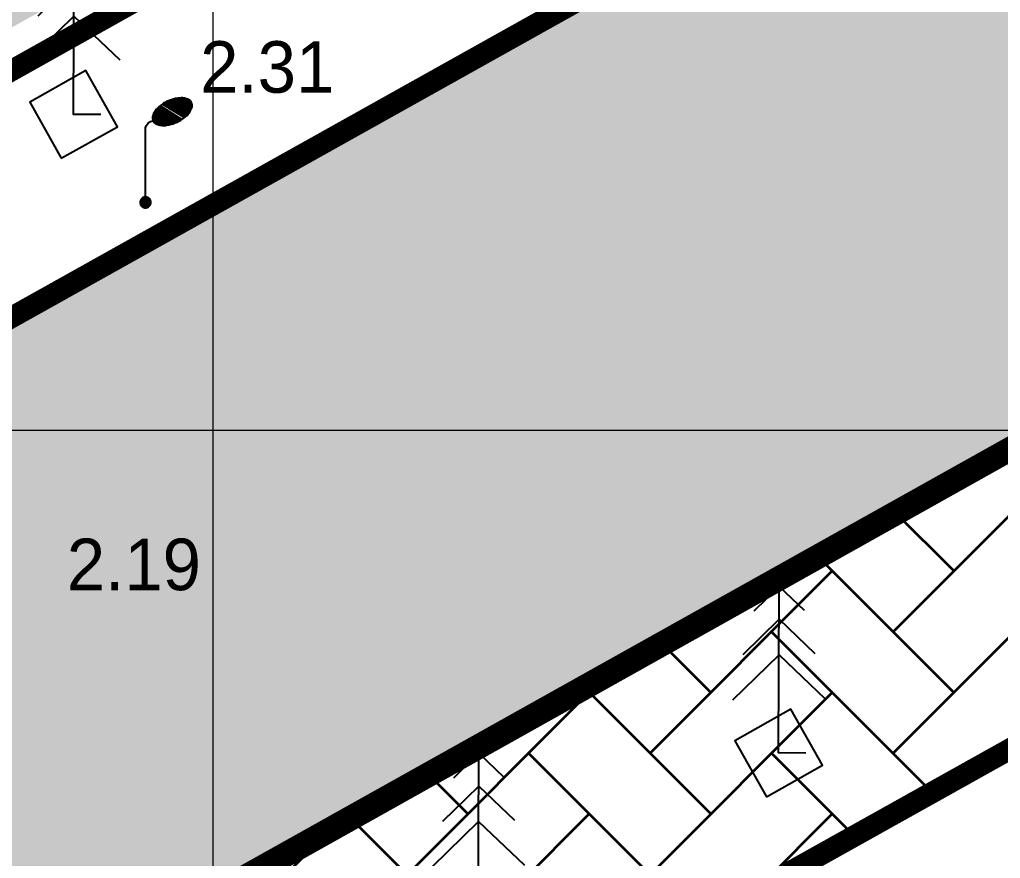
# Model space of a CAD drawing. Header units: millimetres. Extents: x 476643 to 477419, y 1110674 to 1111494.
# Drawn here: x 477039.16 to 477061.99, y 1111114.04 to 1111133.56 of the extents above; entities that cross this region are included whole.
import ezdxf

# ---------------------------------------------------------------- set-up
doc = ezdxf.new("R2010")
doc.units = ezdxf.units.MM
doc.header["$LTSCALE"] = 0.001
doc.header["$MEASUREMENT"] = 0
doc.layers.add('D-CONGTRINH', color=7, linetype='Continuous', lineweight=15)
doc.layers.add('LUOI', color=8, linetype='Continuous', lineweight=5)
for name, color, linetype in [('H-Congtrinh', 40, 'Continuous'), ('HT_Cao do', 7, 'Continuous'), ('HT_duong', 1, 'Continuous'), ('HT_Hang rao', 7, 'Continuous'), ('HT_thuc vat', 3, 'Continuous'), ('Ky hieu', 7, 'Continuous'), ('QH-text', 7, 'Continuous')]:
    doc.layers.add(name, color=color, linetype=linetype)
doc.linetypes.add('FENCELINE2', pattern='A,0.25,-0.1,[132,ltypeshp.shx,S=0.1,R=0,X=-0.1,Y=0],-0.1,1', length=1.45)

# ---------------------------------------------------------------- blocks, each defined once
blk = doc.blocks.new('Cot den')
at = {"layer": 'Ky hieu', "color": 5, "linetype": 'Continuous'}
for p, q in [((474185.965, 1112245.026), (474185.991, 1112245.093)), ((474185.965, 1112242.67), (474185.965, 1112245.026)), ((474185.991, 1112245.093), (474186.045, 1112245.174)), ((474186.045, 1112245.174), (474186.126, 1112245.228)), ((474186.126, 1112245.228), (474186.193, 1112245.255))]:
    blk.add_line(p, q, dxfattribs=at)
mesh = blk.add_polyface(dxfattribs=at)
corners = [(474186.293, 1112245.159), (474186.24, 1112245.199), (474186.324, 1112245.147), (474186.222, 1112245.225), (474186.388, 1112245.122), (474186.202, 1112245.255), (474186.426, 1112245.115), (474186.192, 1112245.289), (474186.489, 1112245.105), (474186.184, 1112245.319), (474186.528, 1112245.105), (474186.186, 1112245.362), (474186.599, 1112245.106), (474186.187, 1112245.386), (474186.631, 1112245.111), (474186.204, 1112245.434), (474186.707, 1112245.122), (474186.22, 1112245.483), (474186.772, 1112245.14), (474186.246, 1112245.526), (474186.839, 1112245.159), (474186.272, 1112245.571), (474186.898, 1112245.183), (474186.31, 1112245.616), (474186.965, 1112245.21), (474186.343, 1112245.654), (474187.016, 1112245.237), (474186.397, 1112245.701), (474187.086, 1112245.274), (474186.425, 1112245.727), (474187.119, 1112245.297), (474186.505, 1112245.781), (474187.199, 1112245.351), (474186.538, 1112245.804), (474187.227, 1112245.377), (474186.608, 1112245.841), (474187.281, 1112245.424), (474186.658, 1112245.868), (474187.313, 1112245.462), (474186.726, 1112245.896), (474187.352, 1112245.507), (474186.785, 1112245.919), (474187.378, 1112245.552), (474186.851, 1112245.938), (474187.404, 1112245.595), (474186.917, 1112245.956), (474187.42, 1112245.644), (474186.993, 1112245.967), (474187.436, 1112245.692), (474187.025, 1112245.972), (474187.438, 1112245.716), (474187.095, 1112245.973), (474187.44, 1112245.759), (474187.135, 1112245.973), (474187.432, 1112245.789), (474187.422, 1112245.824), (474187.197, 1112245.963), (474187.422, 1112245.824), (474187.401, 1112245.854), (474187.235, 1112245.956), (474187.384, 1112245.879), (474187.3, 1112245.931), (474187.331, 1112245.919)]
mesh.append_faces([[corners[k] for k in face] for face in [(0, 0, 2, 1), (1, 2, 4, 3), (3, 4, 6, 5), (5, 6, 8, 7), (7, 8, 10, 9), (9, 10, 12, 11), (11, 12, 14, 13), (13, 14, 16, 15), (15, 16, 18, 17), (17, 18, 20, 19), (19, 20, 22, 21), (21, 22, 24, 23), (23, 24, 26, 25), (25, 26, 28, 27), (27, 28, 30, 29), (29, 30, 32, 31), (31, 32, 34, 33), (33, 34, 36, 35), (35, 36, 38, 37), (37, 38, 40, 39), (39, 40, 42, 41), (41, 42, 44, 43), (43, 44, 46, 45), (45, 46, 48, 47), (47, 48, 50, 49), (49, 50, 52, 51), (51, 52, 54, 53), (53, 54, 57, 56), (56, 55, 58, 59), (59, 58, 60, 61), (61, 60, 62, 62)]], dxfattribs={"vtx0": -1, "vtx2": -1, "color": 5})
mesh = blk.add_polyface(dxfattribs=at)
corners = [(474185.872, 1112242.529), (474185.856, 1112242.542), (474185.903, 1112242.513), (474185.846, 1112242.551), (474185.909, 1112242.511), (474185.832, 1112242.567), (474185.934, 1112242.504), (474185.824, 1112242.577), (474185.943, 1112242.503), (474185.815, 1112242.594), (474185.965, 1112242.501), (474185.808, 1112242.608), (474185.978, 1112242.502), (474185.804, 1112242.623), (474185.995, 1112242.504), (474185.799, 1112242.639), (474186.01, 1112242.508), (474185.798, 1112242.655), (474186.026, 1112242.513), (474185.796, 1112242.67), (474186.039, 1112242.519), (474185.796, 1112242.67), (474186.057, 1112242.529), (474185.798, 1112242.689), (474186.065, 1112242.535), (474185.799, 1112242.7), (474186.084, 1112242.551), (474185.806, 1112242.723), (474186.089, 1112242.557), (474185.808, 1112242.732), (474186.105, 1112242.577), (474185.82, 1112242.754), (474186.109, 1112242.585), (474185.824, 1112242.762), (474186.121, 1112242.608), (474185.84, 1112242.782), (474186.123, 1112242.616), (474185.846, 1112242.789), (474186.13, 1112242.639), (474185.864, 1112242.804), (474186.131, 1112242.65), (474185.872, 1112242.81), (474186.133, 1112242.67), (474185.89, 1112242.82), (474186.131, 1112242.684), (474185.903, 1112242.826), (474186.13, 1112242.7), (474185.919, 1112242.831), (474186.125, 1112242.716), (474185.934, 1112242.835), (474186.121, 1112242.732), (474185.951, 1112242.837), (474186.114, 1112242.745), (474185.965, 1112242.838), (474186.105, 1112242.762), (474185.986, 1112242.836), (474186.097, 1112242.772), (474185.995, 1112242.835), (474186.084, 1112242.789), (474186.02, 1112242.828), (474186.073, 1112242.797), (474186.026, 1112242.826), (474186.057, 1112242.81)]
mesh.append_faces([[corners[k] for k in face] for face in [(0, 0, 2, 1), (1, 2, 4, 3), (3, 4, 6, 5), (5, 6, 8, 7), (7, 8, 10, 9), (9, 10, 12, 11), (11, 12, 14, 13), (13, 14, 16, 15), (15, 16, 18, 17), (17, 18, 20, 19), (21, 20, 22, 23), (23, 22, 24, 25), (25, 24, 26, 27), (27, 26, 28, 29), (29, 28, 30, 31), (31, 30, 32, 33), (33, 32, 34, 35), (35, 34, 36, 37), (37, 36, 38, 39), (39, 38, 40, 41), (41, 40, 42, 43), (43, 42, 44, 45), (45, 44, 46, 47), (47, 46, 48, 49), (49, 48, 50, 51), (51, 50, 52, 53), (53, 52, 54, 55), (55, 54, 56, 57), (57, 56, 58, 59), (59, 58, 60, 61), (61, 60, 62, 62)]], dxfattribs={"vtx0": -1, "vtx2": -1, "color": 5})
blk = doc.blocks.new('LKIM')
at = {"linetype": 'Continuous'}
for p, q in [((-0.158, 0.8812), (-0.0028, 1.0338)), ((-0.0028, 1.0338), (0.1525, 0.887)), ((-0.2253, 0.6111), (-0.0028, 0.8299)), ((-0.0028, 0.8299), (0.2198, 0.6194)), ((-0.288, 0.3293), (-0.0029, 0.6096)), ((-0.0029, 0.6096), (0.2825, 0.3398))]:
    blk.add_line(p, q, dxfattribs=at)
blk.add_lwpolyline([(0.1667, 0), (-0.0029, 0), (-0.0029, 1.0317)], dxfattribs=at)
blk = doc.blocks.new('fff')
for points in [[(477040.127, 1111130.334), (477041.434, 1111131.07), (477040.698, 1111132.377), (477039.391, 1111131.641)], [(477056.543, 1111115.469), (477057.85, 1111116.205), (477057.114, 1111117.512), (477055.807, 1111116.776)]]:
    blk.add_lwpolyline(points, close=True)
at = {"layer": 'HT_duong'}
for points in [[(476930.738, 1111214.836), (476933.19, 1111209.481), (476941.666, 1111194.808), (476962.717, 1111158.524), (476973.112, 1111140.528), (476983.575, 1111122.517), (476988.982, 1111113.249), (476993.78, 1111108.324), (476998.259, 1111106.196), (477001.854, 1111106.39), (477005.692, 1111108.065), (477018.249, 1111115.05), (477073.451, 1111145.905), (477091.694, 1111156.147), (477110.01, 1111166.319), (477124.902, 1111174.708), (477127.457, 1111176.984), (477128.829, 1111179.673), (477128.678, 1111182.374), (477097.873, 1111228.864)], [(477137.383, 1111165.642), (477133.694, 1111163.427), (477115.281, 1111153.139), (477096.805, 1111142.846), (477078.664, 1111132.737), (477023.765, 1111101.991), (477014.317, 1111096.81), (477006.702, 1111088.562), (477006.465, 1111083.507), (477014.874, 1111068.37), (477002.178, 1111061.992), (476991.86, 1111079.876), (476937.264, 1111174.332)]]:
    blk.add_lwpolyline(points, dxfattribs=at)
at = {"layer": 'HT_Hang rao', "linetype": 'FENCELINE2'}
blk.add_lwpolyline([(477046.678, 1111136.638), (477008.184, 1111115.121), (476993.702, 1111138.657), (476996.752, 1111140.483), (477031.943, 1111160.965), (477046.678, 1111136.638)], dxfattribs=at)
at = {"xscale": 0.7360424541984685, "yscale": 0.7360424541402608, "zscale": 0.7360424542015039}
blk.add_blockref('Cot den', (128021.086, 292471.483), dxfattribs=at)
at = {"layer": 'HT_thuc vat', "extrusion": (0.002734, 0.014211, 0.999895), "xscale": 3.750000000158847, "yscale": 3.749999999601811, "zscale": 3.749999999994009, "rotation": 359.7981124263856}
for p in [(477038.639, 1111000.614, 17094.659), (477055.056, 1110985.749, 17094.493), (477048.062, 1110981.866, 17094.419)]:
    blk.add_blockref('LKIM', p, dxfattribs=at)
at = {"layer": 'HT_Cao do', "color": 0}
for s, p in [('2.31', (477043.36, 1111131.861)), ('2.19', (477040.255, 1111120.28))]:
    blk.add_text(s, height=1.2, dxfattribs=at).set_placement(p)

msp = doc.modelspace()

# ---------------------------------------------------------------- hatches: boundary and pattern name
at = {"layer": 'H-Congtrinh', "lineweight": 35}
h = msp.add_hatch(dxfattribs=at)
h.set_pattern_fill('AR-HBONE', color=256, scale=0.5, style=0)
edge = h.paths.add_edge_path()
edge.add_line((477016.998, 1111074.146), (477012.923, 1111071.882))
edge.add_line((477012.923, 1111071.882), (477006.465, 1111083.507))
edge.add_line((477006.465, 1111083.507), (477006.702, 1111088.562))
edge.add_line((477006.702, 1111088.562), (477014.317, 1111096.81))
edge.add_line((477014.317, 1111096.81), (477137.383, 1111165.642))
edge.add_line((477137.383, 1111165.642), (477145.501, 1111166.68))
edge.add_line((477145.501, 1111166.68), (477153.917, 1111150.615))
edge.add_line((477153.917, 1111150.615), (477141.662, 1111143.771))
edge.add_line((477141.662, 1111143.771), (477139.068, 1111149.324))
edge.add_line((477139.068, 1111149.324), (477137.195, 1111152.73))
edge.add_line((477137.195, 1111152.73), (477130.42, 1111154.674))
edge.add_line((477130.42, 1111154.674), (477013.85, 1111089.569))
edge.add_line((477013.85, 1111089.569), (477011.992, 1111082.805))
edge.add_line((477011.992, 1111082.805), (477017.007, 1111074.151))
at = {"layer": 'HT_duong', "lineweight": 35}
h = msp.add_hatch(color=8, dxfattribs=at)
h.paths.add_polyline_path([(477048.887, 1111327.463), (477027.775, 1111358.972), (477020.27, 1111370.174), (477008.332, 1111362.865), (477016.421, 1111350.792), (477017.86, 1111344.683), (477017.138, 1111339.499), (477012.77, 1111333.596), (476979.491, 1111315.894), (476971.124, 1111317.952), (476961.673, 1111322.596), (476956.505, 1111325.872), (476954.514, 1111328.221), (476952.137, 1111336.195), (476950.508, 1111341.552), (476944.021, 1111339.245), (476951.442, 1111311.674), (476952.23, 1111304.995), (476951.587, 1111298.448), (476949.758, 1111292.182), (476947.749, 1111287.852), (476944.975, 1111283.905), (476912.719, 1111237.296), (476908.691, 1111231.568), (476905.132, 1111227.42), (476830.322, 1111166.989), (476799.591, 1111142.665), (476792.643, 1111141.543), (476785.289, 1111143.073), (476778.983, 1111147.249), (476775.455, 1111152.371), (476762.326, 1111180.654), (476747.928, 1111173.644), (476760.345, 1111146.893), (476762.51, 1111138.794), (476762.29, 1111130.003), (476760.162, 1111122.306), (476756.991, 1111116.786), (476735.457, 1111099.552), (476743.814, 1111087.993), (476759.607, 1111098.383), (476775.959, 1111098.612), (476781.034, 1111093.187), (476828.757, 1111011.48), (476830.075, 1111008.326), (476829.365, 1111005.739), (476823.601, 1110996.658), (476828.977, 1110986.609), (476838.722, 1110987.903), (476841.272, 1110987.755), (476843.582, 1110986.113), (476852.553, 1110970.837), (476872.949, 1110935.66), (476871.71, 1110929.87), (476868.202, 1110926.926), (476873.498, 1110917.435), (476877.811, 1110918.641), (476881.168, 1110918.762), (476884.414, 1110916.251), (476895.764, 1110896.747), (476895.132, 1110892.033), (476890.267, 1110888.644), (476893.273, 1110883.68), (476898.419, 1110886.36), (476901.379, 1110885.97), (476903.41, 1110883.713), (476924.932, 1110847.173), (476928.38, 1110849.152), (476943.994, 1110822.831), (476950.945, 1110826.14), (476941.016, 1110842.329), (476941.033, 1110842.337), (476927.724, 1110865.746), (476917.876, 1110882.802), (476920.986, 1110885.384), (476907.496, 1110908.559), (476893.354, 1110932.705), (476851.867, 1111003.762), (476851.441, 1111006.305), (476852.801, 1111008.38), (476859.969, 1111013.191), (476854.923, 1111021.873), (476847.79, 1111017.944), (476844.545, 1111018.011), (476842.462, 1111020.014), (476825.743, 1111048.347), (476799.179, 1111094.111), (476796.785, 1111098.634), (476795.399, 1111104.549), (476796.415, 1111116.032), (476798.48, 1111121.44), (476801.662, 1111126.03), (476818.966, 1111139.981), (476834.974, 1111153.053), (476868.467, 1111179.578), (476870.703, 1111178.844), (476873.947, 1111174.758), (476875.85, 1111172.552), (476876.483, 1111171.663), (476827.008, 1111132.461), (476828.871, 1111130.109), (476878.227, 1111169.217), (476881.317, 1111164.882), (476910.93, 1111113.044), (476920.603, 1111118.895), (476886.623, 1111176.533), (476903.863, 1111187.862), (476907.724, 1111189.84), (476910.898, 1111190.16), (476913.73, 1111189.676), (476918.192, 1111185.873), (476929.141, 1111167.464), (476939.374, 1111150.166), (476950.775, 1111129.895), (476953.389, 1111131.366), (476941.973, 1111151.665), (476931.722, 1111168.994), (476920.517, 1111187.834), (476915.048, 1111192.495), (476911.002, 1111193.185), (476906.86, 1111192.769), (476902.256, 1111190.409), (476884.014, 1111178.421), (476881.222, 1111180.988), (476878.76, 1111185.161), (476878.471, 1111186.548), (476878.868, 1111187.779), (476900.163, 1111204.281), (476906.58, 1111209.367), (476916.273, 1111204.463), (476926.719, 1111192.411), (476937.264, 1111174.332), (476991.86, 1111079.876), (477002.178, 1111061.992), (477014.874, 1111068.37), (477006.465, 1111083.507), (477006.702, 1111088.562), (477014.317, 1111096.81), (477023.765, 1111101.991), (477078.664, 1111132.737), (477096.805, 1111142.846), (477115.281, 1111153.139), (477133.694, 1111163.427), (477137.383, 1111165.642), (477155.583, 1111167.969), (477151.757, 1111173.456), (477114.867, 1111228.636)])
h.paths.add_polyline_path([(476933.19, 1111209.481), (476930.738, 1111214.836), (476928.95, 1111222.684), (476929.174, 1111230.394), (476929.977, 1111237.478), (476938.144, 1111249.178), (476947.688, 1111262.966), (476959.692, 1111280.244), (476966.032, 1111288.71), (476972.887, 1111295.309), (476974.815, 1111294.73), (476975.681, 1111293.721), (476978.054, 1111289.963), (476987.338, 1111273.544), (476991.518, 1111278.36), (476979.457, 1111300.053), (476983.843, 1111302.36), (477002.237, 1111311.997), (477020.734, 1111321.683), (477025.661, 1111322.725), (477029.895, 1111322.591), (477033.906, 1111321.063), (477037.677, 1111318.292), (477049.672, 1111301.003), (477061.03, 1111283.999), (477072.554, 1111266.739), (477084.098, 1111249.422), (477097.873, 1111228.864), (477128.678, 1111182.374), (477128.829, 1111179.673), (477127.457, 1111176.984), (477124.902, 1111174.708), (477110.01, 1111166.319), (477091.694, 1111156.147), (477073.451, 1111145.905), (477018.249, 1111115.05), (477005.692, 1111108.065), (477001.854, 1111106.39), (476998.259, 1111106.196), (476993.78, 1111108.324), (476988.982, 1111113.249), (476983.575, 1111122.517), (476973.112, 1111140.528), (476962.717, 1111158.524), (476941.666, 1111194.808)], flags=16)
at = {"layer": 'QH-text', "lineweight": 35}
h = msp.add_hatch(dxfattribs=at)
h.set_pattern_fill('GRASS', color=3, style=0)
h.set_pattern_definition([(90, (0, 0), (-0.707106781, 0.707106781), [0.1875, -1.226713563]), (45, (0, 0), (-0.7071067812, 0.7071067812), [0.1875, -0.8125]), (135, (0, 0), (-0.7071067812, -0.7071067812), [0.1875, -0.8125])])
h.paths.add_polyline_path([(476993.658, 1111138.634), (477031.943, 1111160.965), (477046.205, 1111137.419), (477007.697, 1111115.912)])

# ---------------------------------------------------------------- linework, layer by layer
at = {"layer": 'D-CONGTRINH', "lineweight": 35, "const_width": 0.5}
for points in [[(476930.738, 1111214.836), (476933.19, 1111209.481), (476941.666, 1111194.808), (476962.717, 1111158.524), (476973.112, 1111140.528), (476983.575, 1111122.517), (476988.982, 1111113.249), (476993.78, 1111108.324), (476998.259, 1111106.196), (477001.854, 1111106.39), (477005.692, 1111108.065), (477018.249, 1111115.05), (477073.451, 1111145.905), (477091.694, 1111156.147), (477110.01, 1111166.319), (477124.902, 1111174.708), (477127.457, 1111176.984), (477128.829, 1111179.673), (477128.678, 1111182.374), (477097.873, 1111228.864)], [(477137.383, 1111165.642), (477133.694, 1111163.427), (477115.281, 1111153.139), (477096.805, 1111142.846), (477078.664, 1111132.737), (477023.765, 1111101.991), (477014.317, 1111096.81), (477006.702, 1111088.562), (477006.465, 1111083.507), (477014.874, 1111068.37), (477002.178, 1111061.992), (476991.86, 1111079.876), (476937.264, 1111174.332)], [(477016.998, 1111074.146), (477012.923, 1111071.882), (477006.465, 1111083.507), (477006.702, 1111088.562), (477014.317, 1111096.81), (477137.383, 1111165.642), (477145.501, 1111166.68), (477153.917, 1111150.615), (477141.662, 1111143.771), (477139.068, 1111149.324), (477137.195, 1111152.73), (477130.42, 1111154.674), (477013.85, 1111089.569), (477011.992, 1111082.805), (477017.007, 1111074.151)]]:
    msp.add_lwpolyline(points, dxfattribs=at)
msp.add_lwpolyline([(476993.658, 1111138.634), (477031.943, 1111160.965), (477046.65, 1111136.683), (477008.15, 1111115.102)], close=True, dxfattribs=at)
at = {"layer": 'D-CONGTRINH', "lineweight": 35}
msp.add_lwpolyline([(477050.23, 1111091.451), (477042.381, 1111105.504), (477091.71, 1111133.054), (477099.555, 1111118.994)], close=True, dxfattribs=at)
at = {"layer": 'LUOI'}
for p, q in [((477043.658, 1111494), (477043.658, 1110674)), ((477307.318, 1111124), (476643.658, 1111124))]:
    msp.add_line(p, q, dxfattribs=at)

# ---------------------------------------------------------------- block references
at = {"lineweight": 35}
msp.add_blockref('fff', (0, 0), dxfattribs=at)

doc.saveas('drawing.dxf')
